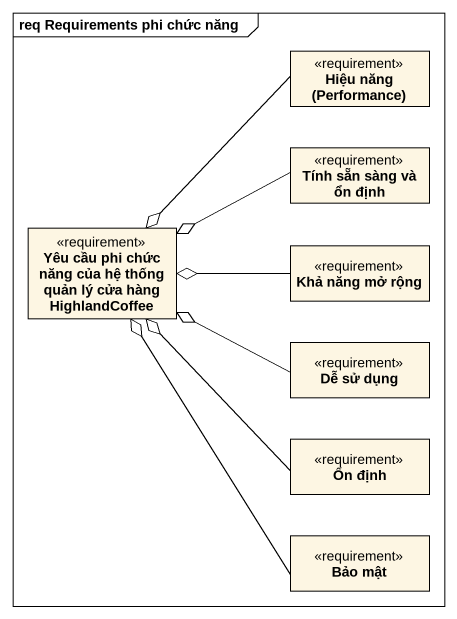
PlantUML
@startuml
mainframe req Requirements phi chức năng
hide circle
hide empty members
class "Hiệu năng (Performance)" as Hiệu_năng_Performance <<requirement>>
class "Tính sẵn sàng và ổn định" as Tính_sẵn_sàng_và_ổn_định <<requirement>>
class "Yêu cầu phi chức năng của hệ thống quản lý cửa hàng HighlandCoffee" as Yêu_cầu_phi_chức_năng_của <<requirement>>
class "Khả năng mở rộng" as Khả_năng_mở_rộng <<requirement>>
class "Dễ sử dụng" as Dễ_sử_dụng <<requirement>>
class "Ổn định" as Ổn_định <<requirement>>
class "Bảo mật" as Bảo_mật <<requirement>>
Hiệu_năng_Performance --o Yêu_cầu_phi_chức_năng_của
Tính_sẵn_sàng_và_ổn_định -left-o Yêu_cầu_phi_chức_năng_của
Khả_năng_mở_rộng -left-o Yêu_cầu_phi_chức_năng_của
Dễ_sử_dụng -left-o Yêu_cầu_phi_chức_năng_của
Ổn_định -up-o Yêu_cầu_phi_chức_năng_của
Bảo_mật -up-o Yêu_cầu_phi_chức_năng_của
@enduml
